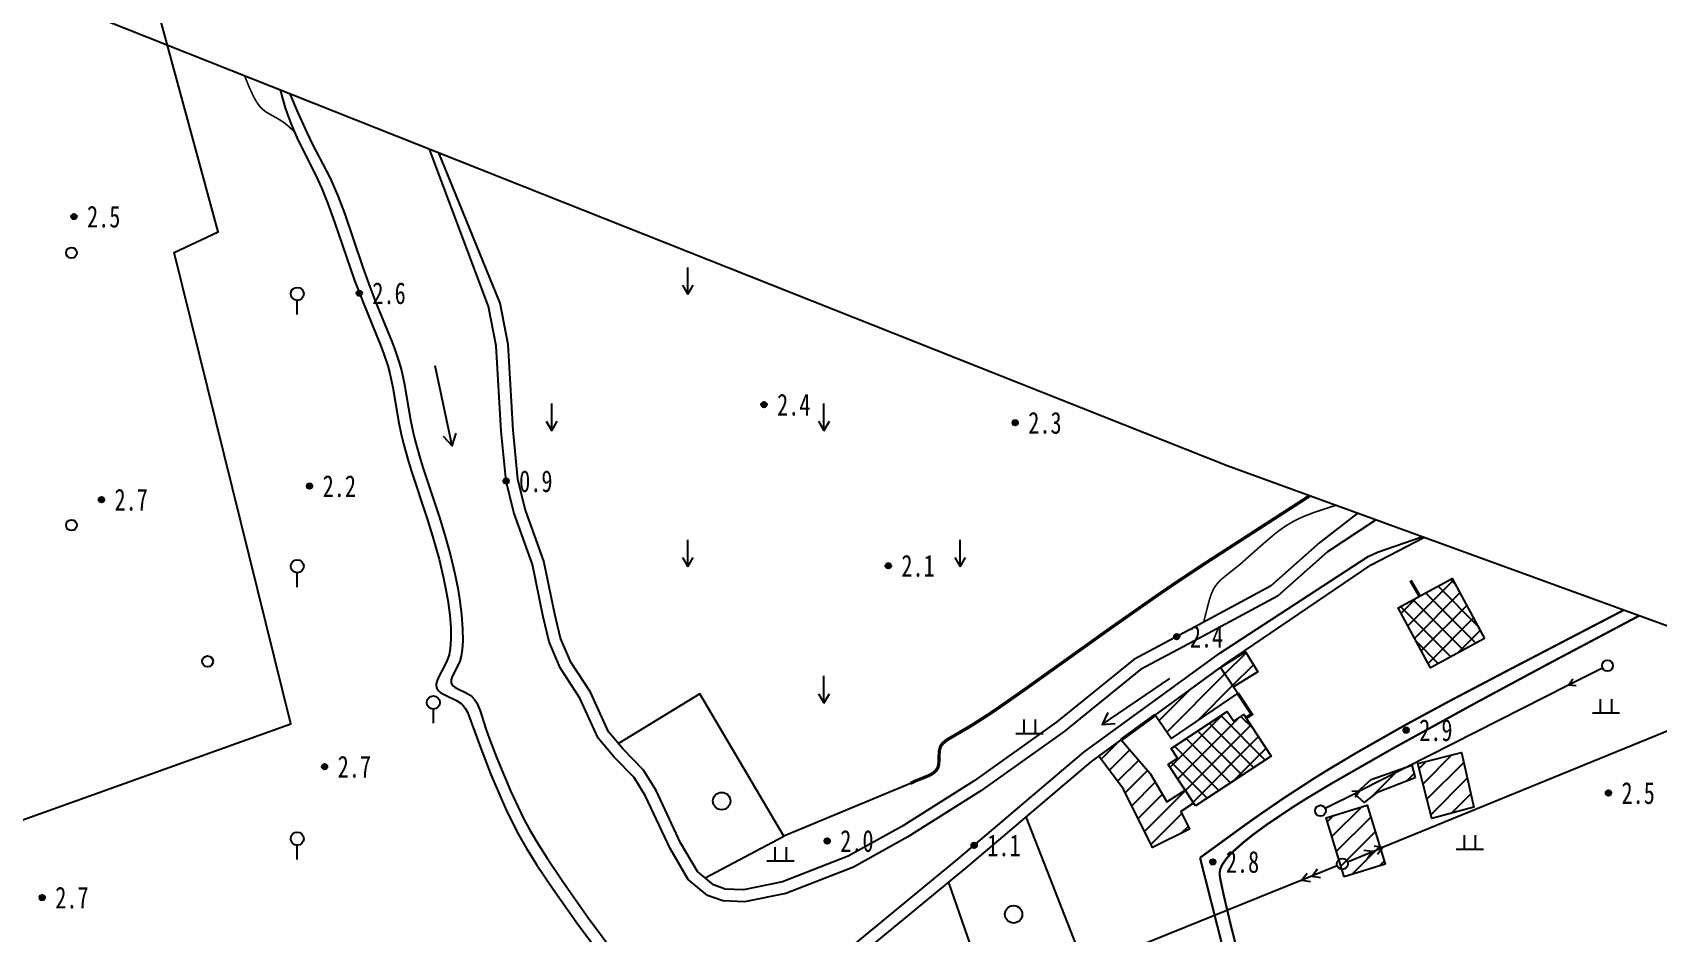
# Model space of a CAD drawing. Header units: metres. Extents: x 494039 to 619385, y 3351420 to 3402703.
# Drawn here: x 591893.5 to 592191.9, y 3392473 to 3392638.2 of the extents above; entities that cross this region are included whole.
import ezdxf
from ezdxf.enums import TextEntityAlignment as Align

# ---------------------------------------------------------------- set-up
doc = ezdxf.new("R2010")
doc.units = ezdxf.units.M
for name, pattern in [('2430', [0]), ('4430', [0]), ('8521', [0]), ('9610', [0])]:
    doc.linetypes.add(name, pattern=pattern)
for name, color, linetype in [('210100', 130, 'Continuous'), ('261301', 141, 'Continuous'), ('310300', 8, 'Continuous'), ('310500', 8, 'Continuous'), ('380201', 8, '2430'), ('420500', 8, 'Continuous'), ('440300', 8, '4430'), ('510301', 8, 'Continuous'), ('541000', 8, 'Continuous'), ('541200', 8, 'Continuous'), ('720100', 8, 'Continuous'), ('760201', 8, '8521'), ('810100', 8, '9610'), ('810301', 8, 'Continuous'), ('810302', 8, 'Continuous'), ('810401', 8, 'Continuous'), ('810501', 8, 'Continuous'), ('810502', 8, 'Continuous'), ('范围线', 8, 'Continuous')]:
    doc.layers.add(name, color=color, linetype=linetype)
doc.layers.add('710101', color=8, linetype='Continuous', lineweight=0)
pattern_1 = [(45, (0, 0), (-1.767766953, 1.767766953), []), (135, (0, 0), (-1.767766953, -1.767766953), [])]
pattern_2 = [(45, (0, 0), (-1.767766953, 1.767766953), [])]

# ---------------------------------------------------------------- blocks, each defined once
blk = doc.blocks.new('gc170')
at = {"linetype": 'Continuous'}
blk.add_circle((0, 0), 0.5, dxfattribs=at)
blk = doc.blocks.new('gu')
at = {"flags": 128}
for points in [[(3.75, 0), (-3.75, 0)], [(2.71, -0.6), (3.75, 0), (3.75, 0), (2.71, 0.6)]]:
    blk.add_lwpolyline(points, dxfattribs=at)
blk = doc.blocks.new('p_point')
for radius in [0.25, 0.2, 0.15, 0.1, 0.05]:
    blk.add_circle((0, 0), radius)
blk.add_point((0, 0))
blk = doc.blocks.new('vm')
at = {"linetype": 'Continuous'}
for p, q in [((1.25, 0), (-1.25, 0)), ((-0.5, 0), (-0.5, 1.3)), ((0.5, 1.3), (0.5, 0))]:
    blk.add_line(p, q, dxfattribs=at)
blk = doc.blocks.new('v1')
blk.add_circle((0, 0), 0.8)
blk = doc.blocks.new('gc325')
blk.add_line((0, 0), (0, 1.3))
blk.add_circle((0, 1.9), 0.6)
blk = doc.blocks.new('gc120')
for p, q in [((0, 0), (0, 2.5)), ((-0.5, 0.87), (0, 0)), ((0, 0), (0.5, 0.87))]:
    blk.add_line(p, q)
blk = doc.blocks.new('gc013b')
at = {"linetype": 'Continuous'}
blk.add_line((0.5, 0), (4, 0), dxfattribs=at)
at = {"linetype": 'Continuous', "flags": 128}
blk.add_lwpolyline([(3.39, 0.35), (4, 0), (3.39, -0.35)], dxfattribs=at)
blk = doc.blocks.new('gc013a')
at = {"linetype": 'Continuous'}
blk.add_line((0.5, 0), (4, 0), dxfattribs=at)
at = {"linetype": 'Continuous', "flags": 128}
for points in [[(2.31, -0.4), (3, 0), (2.31, 0.4)], [(3.31, -0.4), (4, 0), (3.31, 0.4)]]:
    blk.add_lwpolyline(points, dxfattribs=at)
blk = doc.blocks.new('1-3&1-4')
at = {"layer": '310300', "linetype": 'Continuous'}
h = blk.add_hatch(dxfattribs=at)
h.set_pattern_fill('ANSI31', color=8, scale=20, style=0)
h.set_pattern_definition(pattern_2)
h.paths.add_polyline_path([(592114.0391, 3392518.059), (592111.638, 3392521.6604), (592116.2183, 3392524.4977), (592118.4964, 3392520.8201)])
h = blk.add_hatch(dxfattribs=at)
h.set_pattern_fill('ANSI31', color=8, scale=20, style=0)
h.set_pattern_definition(pattern_2)
h.paths.add_polyline_path([(592114.7954, 3392516.9248), (592102.5481, 3392508.5999), (592099.6392, 3392512.9143), (592111.638, 3392521.6604)])
h = blk.add_hatch(dxfattribs=at)
h.set_pattern_fill('ANSI31', color=8, scale=20, style=0)
h.set_pattern_definition(pattern_2)
h.paths.add_polyline_path([(592106.698, 3392496.7546), (592104.3337, 3392495.1743), (592105.9148, 3392491.9863), (592099.1145, 3392488.6136), (592093.8223, 3392499.2844), (592089.2826, 3392505.3652), (592093.3814, 3392508.3529), (592098.7164, 3392502.181), (592101.7773, 3392496.9811), (592105.1247, 3392499.1443)])
h = blk.add_hatch(dxfattribs=at)
h.set_pattern_fill('ANSI31', color=8, scale=20, style=0)
h.set_pattern_definition(pattern_2)
h.paths.add_polyline_path([(592158.1616, 3392495.9957), (592150.4135, 3392493.9495), (592147.8673, 3392504.0445), (592155.8555, 3392506.0593)])
h = blk.add_hatch(dxfattribs=at)
h.set_pattern_fill('ANSI31', color=8, scale=20, style=0)
h.set_pattern_definition(pattern_2)
h.paths.add_polyline_path([(592147.3684, 3392501.4073), (592140.2699, 3392498.644), (592138.0134, 3392496.8596), (592136.2778, 3392498.3563), (592139.3163, 3392501.0736), (592146.7861, 3392503.695)])
h = blk.add_hatch(dxfattribs=at)
h.set_pattern_fill('ANSI31', color=8, scale=20, style=0)
h.set_pattern_definition(pattern_2)
h.paths.add_polyline_path([(592134.3225, 3392483.2198), (592131.0024, 3392494.0705), (592138.538, 3392496.3762), (592141.858, 3392485.5255)])
at = {"layer": '310500', "linetype": 'Continuous'}
h = blk.add_hatch(dxfattribs=at)
h.set_pattern_fill('ANSI37', color=8, scale=20, style=0)
h.set_pattern_definition(pattern_1)
h.paths.add_polyline_path([(592160.1124, 3392526.9449), (592150.17, 3392521.5852), (592144.233, 3392532.5985), (592154.1755, 3392537.9582)])
h = blk.add_hatch(dxfattribs=at)
h.set_pattern_fill('ANSI37', color=8, scale=20, style=0)
h.set_pattern_definition(pattern_1)
h.paths.add_polyline_path([(592107.0427, 3392496.2311), (592102.0211, 3392503.8586), (592103.7338, 3392504.9861), (592102.5445, 3392506.7926), (592112.8685, 3392513.5895), (592114.0643, 3392511.7731), (592115.9309, 3392513.002), (592120.946, 3392505.3843)])
at = {"layer": '210100', "color": 141, "linetype": 'Continuous', "flags": 128}
for points in [[(591940.7414, 3392626.9459), (591942.2066, 3392623.4762), (591943.8201, 3392619.8569), (591944.8454, 3392617.7563), (591948.1298, 3392611.4539), (591949.5605, 3392608.1894), (591950.7406, 3392605.0457), (591954.1126, 3392595.0763), (591955.389, 3392591.5047), (591956.3494, 3392589.0554), (591959.4584, 3392581.4664), (591960.0114, 3392579.9956), (591960.8119, 3392577.6187), (591961.2168, 3392576.1866), (591961.7355, 3392573.8836), (591962.9026, 3392567.1046), (591963.362, 3392564.7795), (591963.7275, 3392563.2466), (591964.5747, 3392560.2106), (591965.1561, 3392558.3265), (591968.1236, 3392549.3307), (591969.1858, 3392545.9475), (591969.751, 3392543.9887), (591970.2284, 3392542.2174), (591971.0464, 3392538.8436), (591971.5801, 3392536.2283), (591971.9076, 3392534.2591), (591972.2683, 3392531.3676), (591972.4577, 3392528.7036), (591972.4751, 3392526.5102), (591972.3801, 3392524.9507), (591972.1921, 3392523.6915), (591971.9428, 3392522.8214), (591971.5257, 3392521.8834), (591970.5372, 3392519.9612), (591970.3567, 3392519.3873), (591970.3241, 3392519.1224), (591970.3661, 3392518.7588), (591970.6192, 3392518.3412), (591970.9994, 3392518.0294), (591971.7185, 3392517.6357), (591972.965, 3392517.0589), (591973.8203, 3392516.5607), (591974.1251, 3392516.3167), (591974.6377, 3392515.7653), (591975.0438, 3392515.1445), (591975.255, 3392514.7289), (591975.669, 3392513.672), (591976.7391, 3392510.3569), (591977.3294, 3392508.6874), (591978.7359, 3392504.9988), (591981.2566, 3392498.984), (591982.1485, 3392497.01), (591983.6578, 3392493.8934), (591984.6574, 3392492.0167), (591986.053, 3392489.6321), (591987.9589, 3392486.6199), (591990.8349, 3392482.3313), (591995.5621, 3392475.6287), (592002.9086, 3392465.7487)], [(592140.1157, 3392548.7041), (592131.2721, 3392542.8808), (592122.0857, 3392534.7313), (592107.792, 3392527.0417), (592096.9168, 3392521.2873), (592082.9019, 3392509.8893), (592067.6021, 3392499.0198), (592054.2395, 3392490.5675), (592044.2176, 3392484.9924), (592031.7943, 3392480.1814), (592024.2018, 3392478.6071), (592020.212, 3392478.7793), (592017.4334, 3392479.7967), (592013.9009, 3392482.7294), (592010.535, 3392488.4285), (592006.0494, 3392498.0412), (592003.9518, 3392501.4332), (592000.2889, 3392505.1595), (591997.364, 3392508.6597), (591993.9795, 3392516.0233), (591990.3904, 3392521.6061), (591988.3538, 3392526.3327), (591987.223, 3392530.9298), (591985.26, 3392540.5349), (591981.8322, 3392550.0621), (591980.435, 3392555.8464), (591979.5521, 3392565.0196), (591978.6347, 3392580.6642), (591977.2236, 3392587.9132), (591966.3923, 3392616.7633)], [(592065.4252, 3392397.8619), (592056.9691, 3392421.1458), (592053.162, 3392429.8777), (592037.178, 3392455.4339), (592036.8487, 3392460.2855), (592038.2588, 3392465.2532), (592040.8456, 3392467.9077), (592063.4672, 3392486.5018), (592086.5268, 3392506.0789), (592111.5012, 3392524.2831), (592138.7226, 3392541.9876), (592140.4661, 3392542.8117), (592148.6036, 3392545.6157)]]:
    blk.add_lwpolyline(points, dxfattribs=at)
at = {"layer": '310300', "color": 8, "linetype": 'Continuous', "flags": 128}
for points, elevation in [([(592114.0391, 3392518.059), (592111.638, 3392521.6604), (592116.2183, 3392524.4977), (592118.4964, 3392520.8201)], 5.8743), ([(592134.3225, 3392483.2198), (592131.0024, 3392494.0705), (592138.538, 3392496.3762), (592141.858, 3392485.5255)], 5.0974)]:
    blk.add_lwpolyline(points, close=True, dxfattribs=dict(at, elevation=elevation))
for points in [[(592114.7954, 3392516.9248), (592102.5481, 3392508.5999), (592099.6392, 3392512.9143), (592111.638, 3392521.6604)], [(592106.698, 3392496.7546), (592104.3337, 3392495.1743), (592105.9148, 3392491.9863), (592099.1145, 3392488.6136), (592093.8223, 3392499.2844), (592089.2826, 3392505.3652), (592093.3814, 3392508.3529), (592098.7164, 3392502.181), (592101.7773, 3392496.9811), (592105.1247, 3392499.1443)], [(592158.1616, 3392495.9957), (592150.4135, 3392493.9495), (592147.8673, 3392504.0445), (592155.8555, 3392506.0593)], [(592147.3684, 3392501.4073), (592140.2699, 3392498.644), (592138.0134, 3392496.8596), (592136.2778, 3392498.3563), (592139.3163, 3392501.0736), (592146.7861, 3392503.695)]]:
    blk.add_lwpolyline(points, close=True, dxfattribs=at)
at = {"layer": '310500', "color": 8, "linetype": 'Continuous', "flags": 128}
for points in [[(592160.1124, 3392526.9449), (592150.17, 3392521.5852), (592144.233, 3392532.5985), (592154.1755, 3392537.9582)], [(592107.0427, 3392496.2311), (592102.0211, 3392503.8586), (592103.7338, 3392504.9861), (592102.5445, 3392506.7926), (592112.8685, 3392513.5895), (592114.0643, 3392511.7731), (592115.9309, 3392513.002), (592120.946, 3392505.3843)]]:
    blk.add_lwpolyline(points, close=True, dxfattribs=at)
at = {"layer": '380201', "color": 8, "linetype": '2430', "const_width": 0.6, "flags": 128}
for points, elevation in [([(592146.525, 3392537.6157), (592148.1916, 3392534.7324)], 7.3551), ([(592116.3344, 3392512.389), (592117.3439, 3392513.0537), (592114.7954, 3392516.9248)], 6.1064)]:
    blk.add_lwpolyline(points, dxfattribs=dict(at, elevation=elevation))
blk.add_lwpolyline([(592099.6392, 3392512.9143), (592093.3814, 3392508.3529)], dxfattribs=at)
at = {"layer": '420500', "color": 8, "linetype": 'Continuous', "const_width": 0.4, "flags": 128}
for points in [[(592107.8665, 3392486.7134), (592116.3316, 3392492.8692), (592118.9595, 3392494.7285), (592123.2755, 3392497.6815), (592128.8258, 3392501.2855), (592131.335, 3392502.8414), (592136.403, 3392505.8756), (592145.3894, 3392510.9886), (592153.3857, 3392515.3182), (592164.6539, 3392521.2367), (592185.6227, 3392532.1461)], [(592188.4592, 3392531.114), (592171.7534, 3392522.2649), (592158.2084, 3392514.9846), (592143.0035, 3392506.6232), (592131.8891, 3392500.2716), (592127.3684, 3392497.5558), (592124.9727, 3392496.0499), (592120.1345, 3392492.8056), (592117.6648, 3392490.9924), (592115.7491, 3392489.4629), (592113.8969, 3392487.8194), (592113.3979, 3392487.3201), (592112.6266, 3392486.4333), (592111.9899, 3392485.4989), (592111.7959, 3392485.1404), (592111.553, 3392484.5166), (592111.4668, 3392483.9406), (592111.474, 3392483.5909), (592111.6354, 3392482.5631), (592112.2079, 3392479.8864), (592113.5785, 3392474.0739), (592121.0072, 3392445.1138)], [(592072.4792, 3392400.7018), (592076.6866, 3392404.2939), (592080.692, 3392407.9923), (592084.8466, 3392412.0824), (592096.5955, 3392423.9028), (592099.9251, 3392427.1302), (592102.3713, 3392429.3567), (592104.2319, 3392430.9082), (592105.5577, 3392431.9123), (592108.6084, 3392433.9582), (592111.791, 3392435.7952), (592115.949, 3392437.9559), (592117.3253, 3392438.8034), (592117.7322, 3392439.0925), (592118.2689, 3392439.5676), (592118.5699, 3392439.9424), (592118.8843, 3392440.5101), (592119.1029, 3392441.1692), (592119.1831, 3392441.6899), (592119.1611, 3392442.4969), (592118.9707, 3392443.4578), (592117.3339, 3392449.3932), (592107.8665, 3392486.7134)]]:
    blk.add_lwpolyline(points, dxfattribs=at)
at = {"layer": '440300', "color": 8, "linetype": '4430', "const_width": 0.6, "flags": 128}
blk.add_lwpolyline([(592127.965, 3392553.1252), (592109.3944, 3392541.1418), (592103.4195, 3392537.1897), (592099.8781, 3392534.7722), (592091.6751, 3392529.0206), (592075.1194, 3392517.2073), (592070.7671, 3392514.1674), (592068.9517, 3392512.9449), (592065.8305, 3392510.9434), (592061.3875, 3392508.3433), (592060.6004, 3392507.6794), (592060.3108, 3392507.2869), (592060.172, 3392507.0044), (592060.0187, 3392506.4298), (592059.9735, 3392506.0428), (592059.892, 3392503.8893), (592059.7561, 3392503.3297), (592059.4714, 3392502.8195), (592059.0247, 3392502.3715), (592058.4616, 3392501.9979), (592058.0376, 3392501.78), (592055.6805, 3392500.8422), (592054.6949, 3392500.3722)], dxfattribs=at)
at = {"layer": '541000', "color": 8, "linetype": 'Continuous'}
for p, q in [((592218.5645, 3392520.16), (592141.4005, 3392488.614)), ((592126.5757, 3392482.5953), (592077.5023, 3392462.8102))]:
    blk.add_line(p, q, dxfattribs=at)
at = {"layer": '541200', "color": 8, "linetype": 'Continuous'}
blk.add_line((592175.5545, 3392518.3688), (592137.1213, 3392498.9498), dxfattribs=at)
at = {"layer": '710101', "color": 8, "linetype": 'Continuous', "const_width": 0.3, "elevation": 2, "flags": 128}
for points in [[(591932.4156, 3392630.2509), (591933.1753, 3392628.3718), (591933.9982, 3392626.5539), (591934.6076, 3392625.4629), (591935.1611, 3392624.6914), (591935.7851, 3392624.0538), (591936.4094, 3392623.5691), (591938.7092, 3392622.267), (591939.6004, 3392621.701), (591940.4508, 3392621.0015), (591941.539, 3392620.015)], [(592132.7248, 3392551.3934), (592128.8503, 3392550.1159), (592126.7255, 3392549.2898), (592125.3129, 3392548.6245), (592123.6506, 3392547.6581), (592122.3476, 3392546.7402), (592121.5072, 3392546.0819), (592119.6647, 3392544.5153), (592115.1784, 3392540.5431), (592111.9567, 3392537.9677), (592111.2317, 3392537.265), (592110.6682, 3392536.5643), (592110.3855, 3392536.1059), (592109.9803, 3392535.245), (592109.5806, 3392534.0589), (592108.5167, 3392529.9297)]]:
    blk.add_lwpolyline(points, dxfattribs=at)
at = {"layer": '760201', "color": 8, "linetype": '8521', "flags": 128}
for points in [[(591938.9658, 3392627.6507), (591939.8045, 3392624.5573), (591940.2074, 3392623.3145), (591940.9444, 3392621.3673), (591942.0362, 3392618.9173), (591945.8706, 3392611.1368), (591946.5313, 3392609.6654), (591947.6307, 3392606.9494), (591948.9207, 3392603.4091), (591952.5981, 3392592.7042), (591954.283, 3392588.3148), (591957.3577, 3392580.8103), (591957.9028, 3392579.355), (591958.6916, 3392577.0033), (591959.0913, 3392575.5855), (591959.6517, 3392573.0656), (591960.7669, 3392566.5589), (591961.1734, 3392564.478), (591961.5901, 3392562.7105), (591962.4404, 3392559.6654), (591963.0242, 3392557.7757), (591966.0027, 3392548.7535), (591966.9514, 3392545.7382), (591967.6123, 3392543.45), (591968.1246, 3392541.5302), (591968.9571, 3392538.0427), (591969.3984, 3392535.8825), (591969.7246, 3392534.0016), (591970.0904, 3392531.2469), (591970.2696, 3392528.9189), (591970.2879, 3392526.824), (591970.1624, 3392525.1341), (591969.9512, 3392523.9352), (591969.6426, 3392522.9791), (591969.1505, 3392521.9393), (591968.2202, 3392520.2151), (591967.7868, 3392519.2465), (591967.6236, 3392518.6519), (591967.5936, 3392518.3746), (591967.6366, 3392517.9473), (591967.8514, 3392517.5193), (591968.0185, 3392517.3327), (591968.4526, 3392516.993), (591969.2887, 3392516.5377), (591971.3167, 3392515.572), (591972.1656, 3392514.9998), (591972.4613, 3392514.7219), (591972.9089, 3392514.1662), (591973.3396, 3392513.4108), (591973.535, 3392512.9732), (591975.7219, 3392506.9279), (591977.6492, 3392502.0239), (591979.5103, 3392497.5982), (591980.3988, 3392495.6105), (591981.7133, 3392492.8636), (591982.7094, 3392490.9698), (591984.117, 3392488.5488), (591986.0462, 3392485.4945), (591988.9642, 3392481.1499), (591993.7612, 3392474.364), (592001.1209, 3392464.4661), (592018.4199, 3392439.4532), (592019.1392, 3392439.125), (592023.2832, 3392441.5425), (592025.0616, 3392440.6881), (592041.1682, 3392421.58), (592048.4201, 3392411.3549), (592052.5967, 3392401.4718), (592055.1967, 3392393.4614)], [(592136.7529, 3392549.9277), (592129.8656, 3392544.5739), (592120.8175, 3392536.5472), (592106.7564, 3392528.9827), (592095.6966, 3392523.1306), (592081.5694, 3392511.6413), (592066.3761, 3392500.8475), (592053.1159, 3392492.4599), (592043.2812, 3392486.9889), (592031.1695, 3392482.2987), (592024.0232, 3392480.8169), (592020.6479, 3392480.9626), (592018.5465, 3392481.732), (592015.6006, 3392484.1776), (592012.4835, 3392489.4554), (592007.9884, 3392499.0885), (592005.6934, 3392502.7998), (592001.9201, 3392506.6384), (591999.2403, 3392509.8452), (591995.9138, 3392517.0828), (591992.3391, 3392522.6433), (591990.4465, 3392527.0356), (591989.3697, 3392531.413), (591987.3837, 3392541.1307), (591983.9426, 3392550.6947), (591982.61, 3392556.2118), (591981.7459, 3392565.1894), (591980.8223, 3392580.94), (591979.3417, 3392588.5462), (591968.0613, 3392616.1008)], [(592067.493, 3392398.6129), (592059.0134, 3392421.9617), (592055.1135, 3392430.9062), (592039.3356, 3392456.133), (592039.0696, 3392460.0528), (592040.2231, 3392464.1167), (592042.3364, 3392466.2853), (592064.8776, 3392484.8133), (592087.8885, 3392504.349), (592112.7668, 3392522.4832), (592139.3146, 3392540.4831), (592148.9893, 3392545.4754)]]:
    blk.add_lwpolyline(points, dxfattribs=at)
at = {"layer": '810100', "color": 8, "linetype": '9610', "flags": 128}
for points, elevation in [([(591845.307, 3392477.0948), (591940.923, 3392511.2758), (591919.5021, 3392597.7902), (591927.5441, 3392601.5982), (591916.6767, 3392641.6689), (591905.2162, 3392641.0482), (591892.4575, 3392674.2297), (591922.0729, 3392681.1328)], 3.9357), ([(592054.6949, 3392500.3722), (592031.4122, 3392490.6704)], 3.0279), ([(592061.6559, 3392482.1652), (592068.4778, 3392462.642), (592085.7048, 3392469.21), (592075.9324, 3392494.1986)], 3.2303)]:
    blk.add_lwpolyline(points, dxfattribs=dict(at, elevation=elevation))
blk.add_lwpolyline([(592016.9907, 3392483.0236), (592031.4122, 3392490.6704), (592016.0102, 3392516.8102), (592001.0671, 3392507.6591)], dxfattribs=at)
at = {"layer": '范围线', "color": 8, "flags": 128}
blk.add_lwpolyline([(580974.9971, 3398172.2884), (580158.1729, 3397748.7629), (583102.2681, 3395406.1495), (589376.9328, 3392493.3034), (594318.9563, 3392016.403), (594002.9657, 3392059.9931), (593709.5027, 3392110.274), (593489.39, 3392154.2585), (593446.55, 3392164.1073), (593184.0367, 3392224.4585), (592856.0894, 3392311.9807), (592630.9821, 3392379.424), (592345.2786, 3392474.0542), (592112.8421, 3392558.6278), (591835.9381, 3392668.5492), (591571.4074, 3392783.2499), (591303.4331, 3392909.9936), (591275.2655, 3392923.316), (591065.2798, 3393031.2284), (591019.813, 3393054.5939), (590886.2864, 3393127.1825), (590776.1303, 3393189.2284), (589711.9005, 3393302.4152), (583546.9224, 3396125.8295)], close=True, dxfattribs=at)
at = {"layer": '261301', "color": 141, "linetype": 'Continuous', "xscale": 2, "yscale": 2}
for p, rotation in [((591968.9511, 3392569.6764, 4.2106), 282.0270154972451), ((592096.0873, 3392515.392, 5.1035), 214.0856801506321)]:
    blk.add_blockref('gu', p, dxfattribs=dict(at, rotation=rotation))
at = {"layer": '510301', "color": 8, "linetype": 'Continuous', "xscale": 2, "yscale": 2}
for p in [(592129.981, 3392495.342, 4.2314), (592133.9954, 3392485.5867, 4.2909)]:
    blk.add_blockref('gc170', p, dxfattribs=at)
at = {"layer": '541000', "color": 8, "linetype": 'Continuous', "xscale": 2, "yscale": 2}
for rotation in [22.2355990846846, 201.9579497115357]:
    blk.add_blockref('gc013a', (592133.9954, 3392485.5867), dxfattribs=dict(at, rotation=rotation))
blk.add_blockref('gc170', (592133.9954, 3392485.5867), dxfattribs=at)
at = {"layer": '541200', "color": 8, "linetype": 'Continuous', "xscale": 2, "yscale": 2}
for p in [(592182.6948, 3392521.9766), (592129.981, 3392495.342)]:
    blk.add_blockref('gc170', p, dxfattribs=at)
for p, rotation in [((592182.6948, 3392521.9766), 206.8060126268119), ((592129.981, 3392495.342), 26.8060126268119)]:
    blk.add_blockref('gc013b', p, dxfattribs=dict(at, rotation=rotation))
at = {"layer": '720100', "color": 8, "linetype": 'Continuous', "xscale": 2, "yscale": 2, "zscale": 2}
for p in [(591901.0792, 3392604.4064, 2.5484), (591953.476, 3392590.3442, 2.5705), (592027.7982, 3392569.8867, 2.4171), (592073.9247, 3392566.5573, 2.2942), (591980.435, 3392555.8464, 0.9), (591906.1286, 3392552.4446, 2.6532), (591944.3467, 3392554.932, 2.1636), (592050.6245, 3392540.3146, 2.1185), (592103.5889, 3392527.3067, 2.3562), (592145.7072, 3392510.1342, 2.8995), (591947.1083, 3392503.4326, 2.7298), (592182.8627, 3392498.6007, 2.4635), (592039.3987, 3392489.7946, 1.9599), (592066.3904, 3392488.9836, 1.1), (592110.2074, 3392485.9526, 2.7576), (591895.2457, 3392479.4013, 2.6899)]:
    blk.add_blockref('p_point', p, dxfattribs=at)
at = {"layer": '810301', "color": 8, "linetype": 'Continuous', "xscale": 2, "yscale": 2}
for p in [(592013.81, 3392590.0921), (591988.81, 3392565.0921), (592038.81, 3392565.0921), (592013.81, 3392540.0921), (592063.81, 3392540.0921), (592038.81, 3392515.0921)]:
    blk.add_blockref('gc120', p, dxfattribs=at)
at = {"layer": '810302', "color": 8, "linetype": 'Continuous', "xscale": 2, "yscale": 2}
for p in [(592182.4181, 3392513.2546), (592076.5719, 3392509.4871, 3.4595), (592157.4181, 3392488.2546), (592030.8416, 3392486.0736, 3.4595)]:
    blk.add_blockref('vm', p, dxfattribs=at)
at = {"layer": '810401', "color": 8, "linetype": 'Continuous', "xscale": 2, "yscale": 2}
for p in [(591942.0776, 3392586.4142), (591942.0776, 3392536.4142), (591967.0776, 3392511.4142), (591942.0776, 3392486.4142)]:
    blk.add_blockref('gc325', p, dxfattribs=at)
at = {"layer": '810501', "color": 8, "linetype": 'Continuous', "xscale": 2, "yscale": 2}
for p in [(592020.0179, 3392497.1159, 3.4327), (592073.6307, 3392476.3345, 3.2898)]:
    blk.add_blockref('v1', p, dxfattribs=at)
at = {"layer": '810502', "color": 8, "linetype": 'Continuous', "xscale": 2, "yscale": 2}
for p in [(591900.6228, 3392597.763), (591900.6228, 3392547.763), (591925.6228, 3392522.763)]:
    blk.add_blockref('gc170', p, dxfattribs=at)
at = {"layer": '720100', "color": 8, "width": 0.75}
for s, p in [('2.5', (591903.4792, 3392604.4064, 2.5484)), ('2.6', (591955.876, 3392590.3442, 2.5705)), ('2.4', (592030.1982, 3392569.8867, 2.4171)), ('2.3', (592076.3247, 3392566.5573, 2.2942)), ('2.2', (591946.7467, 3392554.932, 2.1636)), ('0.9', (591982.835, 3392555.8464, 0.9)), ('2.7', (591908.5286, 3392552.4446, 2.6532)), ('2.1', (592053.0245, 3392540.3146, 2.1185)), ('2.4', (592105.9889, 3392527.3067, 2.3562)), ('2.9', (592148.1072, 3392510.1342, 2.8995)), ('2.7', (591949.5083, 3392503.4326, 2.7298)), ('2.5', (592185.2627, 3392498.6007, 2.4635)), ('2.0', (592041.7987, 3392489.7946, 1.9599)), ('1.1', (592068.7904, 3392488.9836, 1.1)), ('2.8', (592112.6074, 3392485.9526, 2.7576)), ('2.7', (591897.6457, 3392479.4013, 2.6899))]:
    blk.add_text(s, height=4, dxfattribs=at).set_placement(p, align=Align.MIDDLE_LEFT)

msp = doc.modelspace()

# ---------------------------------------------------------------- block references
msp.add_blockref('1-3&1-4', (0, 0))

doc.saveas('drawing.dxf')
